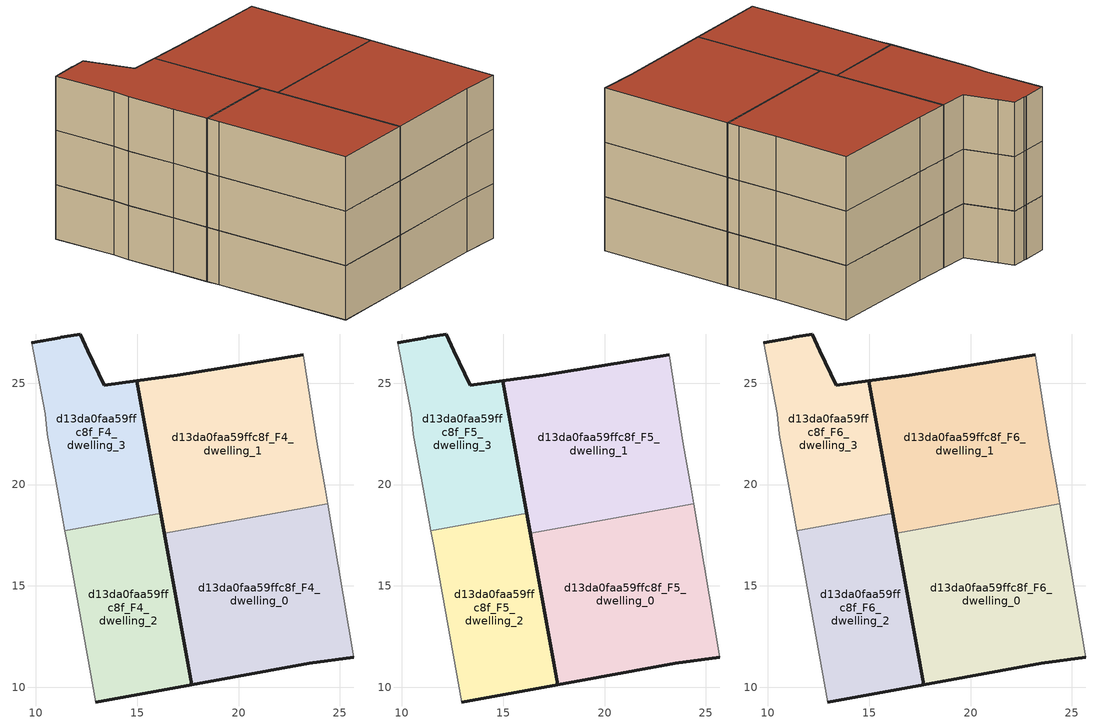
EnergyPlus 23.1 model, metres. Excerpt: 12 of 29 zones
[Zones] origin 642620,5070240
d13da0faa59ffc8f_F4_dwelling_0
 floor to d13da0faa59ffc8f_F3_dwelling_0 (EU_floor_Construction): 25.68,11.48 24.41,19.05 16.35,17.6 17.69,10.13 23.48,11.18 z12
 wall outside (EU_wall_Construction): 25.68,11.48 23.48,11.18 17.69,10.13 16.35,17.6 z12:15
 wall adiabatic (EU_wall_Construction): 24.41,19.05 25.68,11.48 z12:15
 wall to d13da0faa59ffc8f_F4_dwelling_1 (EU_wall_Construction): 16.35,17.6 24.41,19.05 z12:15
d13da0faa59ffc8f_F4_dwelling_1
 floor to d13da0faa59ffc8f_F3_dwelling_1 (EU_floor_Construction): 24.41,19.05 24.28,19.79 23.88,21.99 23.18,26.39 16.98,25.39 14.99,25.12 16.35,17.6 z12
 wall outside (EU_wall_Construction): 16.35,17.6 14.99,25.12 16.98,25.39 23.18,26.39 z12:15
 wall adiabatic (EU_wall_Construction): 23.18,26.39 23.88,21.99 24.28,19.79 24.41,19.05 z12:15
d13da0faa59ffc8f_F4_dwelling_2
 floor to d13da0faa59ffc8f_F3_dwelling_2 (EU_floor_Construction): 17.69,10.13 16.17,18.58 11.44,17.73 11.57,16.99 12.97,9.28 z12
 wall outside (EU_wall_Construction): 16.17,18.58 17.69,10.13 12.97,9.28 z12:15
 wall adiabatic (EU_wall_Construction): 12.97,9.28 11.57,16.99 11.44,17.73 z12:15
 wall to d13da0faa59ffc8f_F4_dwelling_3 (EU_wall_Construction): 11.44,17.73 16.17,18.58 z12:15
d13da0faa59ffc8f_F4_dwelling_3
 floor to d13da0faa59ffc8f_F3_dwelling_3 (EU_floor_Construction): 16.17,18.58 14.99,25.12 13.38,24.89 12.58,26.59 12.57,26.59 12.19,27.42 11.41,27.28 11.23,27.25 11.22,27.25 9.8,26.99 10.47,23.49 10.57,22.49 11.07,19.79 11.44,17.73 z12
 wall outside (EU_wall_Construction): 9.81,26.99 11.22,27.25 11.23,27.25 11.41,27.28 12.19,27.42 12.57,26.59 12.58,26.59 13.38,24.89 14.99,25.12 16.17,18.58 z12:15
 wall adiabatic (EU_wall_Construction): 11.44,17.73 11.07,19.79 10.57,22.49 10.47,23.49 9.81,26.99 z12:15
d13da0faa59ffc8f_F5_dwelling_0
 floor to d13da0faa59ffc8f_F4_dwelling_0 (EU_floor_Construction): 25.68,11.48 24.41,19.05 16.35,17.6 17.69,10.13 23.48,11.18 z15
 wall outside (EU_wall_Construction): 25.68,11.48 23.48,11.18 17.69,10.13 16.35,17.6 z15:18
 wall adiabatic (EU_wall_Construction): 24.41,19.05 25.68,11.48 z15:18
 wall to d13da0faa59ffc8f_F5_dwelling_1 (EU_wall_Construction): 16.35,17.6 24.41,19.05 z15:18
d13da0faa59ffc8f_F5_dwelling_1
 floor to d13da0faa59ffc8f_F4_dwelling_1 (EU_floor_Construction): 24.41,19.05 24.28,19.79 23.88,21.99 23.18,26.39 16.98,25.39 14.99,25.12 16.35,17.6 z15
 wall outside (EU_wall_Construction): 16.35,17.6 14.99,25.12 16.98,25.39 23.18,26.39 z15:18
 wall adiabatic (EU_wall_Construction): 23.18,26.39 23.88,21.99 24.28,19.79 24.41,19.05 z15:18
d13da0faa59ffc8f_F5_dwelling_2
 floor to d13da0faa59ffc8f_F4_dwelling_2 (EU_floor_Construction): 17.69,10.13 16.17,18.58 11.44,17.73 11.57,16.99 12.97,9.28 z15
 wall outside (EU_wall_Construction): 16.17,18.58 17.69,10.13 12.97,9.28 z15:18
 wall adiabatic (EU_wall_Construction): 12.97,9.28 11.57,16.99 11.44,17.73 z15:18
 wall to d13da0faa59ffc8f_F5_dwelling_3 (EU_wall_Construction): 11.44,17.73 16.17,18.58 z15:18
d13da0faa59ffc8f_F5_dwelling_3
 floor to d13da0faa59ffc8f_F4_dwelling_3 (EU_floor_Construction): 16.17,18.58 14.99,25.12 13.38,24.89 12.58,26.59 12.57,26.59 12.19,27.42 11.41,27.28 11.23,27.25 11.22,27.25 9.8,26.99 10.47,23.49 10.57,22.49 11.07,19.79 11.44,17.73 z15
 wall outside (EU_wall_Construction): 9.81,26.99 11.22,27.25 11.23,27.25 11.41,27.28 12.19,27.42 12.57,26.59 12.58,26.59 13.38,24.89 14.99,25.12 16.17,18.58 z15:18
 wall adiabatic (EU_wall_Construction): 11.44,17.73 11.07,19.79 10.57,22.49 10.47,23.49 9.81,26.99 z15:18
d13da0faa59ffc8f_F6_dwelling_0
 floor to d13da0faa59ffc8f_F5_dwelling_0 (EU_floor_Construction): 25.68,11.48 24.41,19.05 16.35,17.6 17.69,10.13 23.48,11.18 z18
 wall outside (EU_wall_Construction): 25.68,11.48 23.48,11.18 17.69,10.13 16.35,17.6 z18:21
 wall adiabatic (EU_wall_Construction): 24.41,19.05 25.68,11.48 z18:21
 wall to d13da0faa59ffc8f_F6_dwelling_1 (EU_wall_Construction): 16.35,17.6 24.41,19.05 z18:21
 roof outside (EU_roof_Construction): 24.41,19.05 25.68,11.48 23.48,11.18 17.69,10.13 16.35,17.6 z21
d13da0faa59ffc8f_F6_dwelling_1
 floor to d13da0faa59ffc8f_F5_dwelling_1 (EU_floor_Construction): 24.41,19.05 24.28,19.79 23.88,21.99 23.18,26.39 16.98,25.39 14.99,25.12 16.35,17.6 z18
 wall outside (EU_wall_Construction): 16.35,17.6 14.99,25.12 16.98,25.39 23.18,26.39 z18:21
 wall adiabatic (EU_wall_Construction): 23.18,26.39 23.88,21.99 24.28,19.79 24.41,19.05 z18:21
 roof outside (EU_roof_Construction): 23.18,26.39 23.88,21.99 24.28,19.79 24.41,19.05 16.35,17.6 14.99,25.12 16.98,25.39 z21
d13da0faa59ffc8f_F6_dwelling_2
 floor to d13da0faa59ffc8f_F5_dwelling_2 (EU_floor_Construction): 17.69,10.13 16.17,18.58 11.44,17.73 11.57,16.99 12.97,9.28 z18
 wall outside (EU_wall_Construction): 16.17,18.58 17.69,10.13 12.97,9.28 z18:21
 wall adiabatic (EU_wall_Construction): 12.97,9.28 11.57,16.99 11.44,17.73 z18:21
 wall to d13da0faa59ffc8f_F6_dwelling_3 (EU_wall_Construction): 11.44,17.73 16.17,18.58 z18:21
 roof outside (EU_roof_Construction): 16.17,18.58 17.69,10.13 12.97,9.28 11.57,16.99 11.44,17.73 z21
d13da0faa59ffc8f_F6_dwelling_3
 floor to d13da0faa59ffc8f_F5_dwelling_3 (EU_floor_Construction): 16.17,18.58 14.99,25.12 13.38,24.89 12.58,26.59 12.57,26.59 12.19,27.42 11.41,27.28 11.23,27.25 11.22,27.25 9.8,26.99 10.47,23.49 10.57,22.49 11.07,19.79 11.44,17.73 z18
 wall outside (EU_wall_Construction): 9.81,26.99 11.22,27.25 11.23,27.25 11.41,27.28 12.19,27.42 12.57,26.59 12.58,26.59 13.38,24.89 14.99,25.12 16.17,18.58 z18:21
 wall adiabatic (EU_wall_Construction): 11.44,17.73 11.07,19.79 10.57,22.49 10.47,23.49 9.81,26.99 z18:21
 roof outside (EU_roof_Construction): 14.99,25.12 16.17,18.58 11.44,17.73 11.07,19.79 10.57,22.49 10.47,23.49 9.81,26.99 11.22,27.25 11.23,27.25 11.41,27.28 12.19,27.42 12.57,26.59 12.58,26.59 13.38,24.89 z21
[Building]
EU S2 Campaign: North Axis=0; Terrain=City; Solar Distribution=FullExterior
[Site:Location]
Lyon-Bron: Latitude=45.75; Longitude=5; Time Zone=1; Elevation=198
[SizingPeriod:WeatherFileDays]
AnnualSizingPeriod: Begin Month=1; Begin Day of Month=1; End Month=12; End Day of Month=31; Day of Week for Start Day=Monday; Use Weather File Daylight Saving Period=No; Use Weather File Rain and Snow Indicators=No
[MATERIAL]
EU_InternalMass_Material: Roughness=MediumRough; Thickness=0.1; Conductivity=1; Density=1800; Specific Heat=900; Thermal Absorptance=0.9; Solar Absorptance=0.7; Visible Absorptance=0.7
[MATERIAL:NOMASS] Roughness=MediumRough; Thermal Absorptance=0.9; Solar Absorptance=0.7; Visible Absorptance=0.7
Name | Thermal Resistance
EU_wall_NoMass | 0.776494
EU_roof_NoMass | 0.486893
EU_floor_NoMass | 0.421597
[CONSTRUCTION]
EU_wall_Construction: EU_wall_NoMass
EU_roof_Construction: EU_roof_NoMass
EU_floor_Construction: EU_floor_NoMass
EU_InternalMass_Construction: EU_InternalMass_Material
[ZONE] Type=1; Multiplier=1; Ceiling Height=autocalculate; Floor Area=autocalculate; Part of Total Floor Area=Yes
Name | Volume
d13da0faa59ffc8f_F4_dwelling_0; d13da0faa59ffc8f_F5_dwelling_0; d13da0faa59ffc8f_F6_dwelling_0 | 185.6
d13da0faa59ffc8f_F4_dwelling_1; d13da0faa59ffc8f_F5_dwelling_1; d13da0faa59ffc8f_F6_dwelling_1 | 185.589
d13da0faa59ffc8f_F4_dwelling_2; d13da0faa59ffc8f_F5_dwelling_2; d13da0faa59ffc8f_F6_dwelling_2 | 123.739
d13da0faa59ffc8f_F4_dwelling_3; d13da0faa59ffc8f_F5_dwelling_3; d13da0faa59ffc8f_F6_dwelling_3 | 118.653
[INTERNALMASS] Construction=EU_InternalMass_Construction
Name | Zone or ZoneList | Surface Area
d13da0faa59ffc8f_F4_dwelling_0_EU_InternalMass | d13da0faa59ffc8f_F4_dwelling_0 | 82.4863
d13da0faa59ffc8f_F4_dwelling_1_EU_InternalMass | d13da0faa59ffc8f_F4_dwelling_1 | 82.4884
d13da0faa59ffc8f_F4_dwelling_2_EU_InternalMass | d13da0faa59ffc8f_F4_dwelling_2 | 41.2493
d13da0faa59ffc8f_F4_dwelling_3_EU_InternalMass | d13da0faa59ffc8f_F4_dwelling_3 | 41.2503
d13da0faa59ffc8f_F5_dwelling_0_EU_InternalMass | d13da0faa59ffc8f_F5_dwelling_0 | 82.4863
d13da0faa59ffc8f_F5_dwelling_1_EU_InternalMass | d13da0faa59ffc8f_F5_dwelling_1 | 82.4884
d13da0faa59ffc8f_F5_dwelling_2_EU_InternalMass | d13da0faa59ffc8f_F5_dwelling_2 | 41.2493
d13da0faa59ffc8f_F5_dwelling_3_EU_InternalMass | d13da0faa59ffc8f_F5_dwelling_3 | 41.2503
d13da0faa59ffc8f_F6_dwelling_0_EU_InternalMass | d13da0faa59ffc8f_F6_dwelling_0 | 82.4863
d13da0faa59ffc8f_F6_dwelling_1_EU_InternalMass | d13da0faa59ffc8f_F6_dwelling_1 | 82.4884
d13da0faa59ffc8f_F6_dwelling_2_EU_InternalMass | d13da0faa59ffc8f_F6_dwelling_2 | 41.2493
d13da0faa59ffc8f_F6_dwelling_3_EU_InternalMass | d13da0faa59ffc8f_F6_dwelling_3 | 41.2503
[OTHEREQUIPMENT] Fuel Type=Electricity; Design Level Calculation Method=Watts/Area; Power per Zone Floor Area=1; Fraction Latent=0; Fraction Radiant=0; Fraction Lost=0; Carbon Dioxide Generation Rate=0; EndUse Subcategory=EU_Step8_InternalGains
Name | Zone or ZoneList or Space or SpaceList | Schedule
EU_Step8_InternalGain_d13da0faa59ffc8f_F4_dwelling_0_f000 | d13da0faa59ffc8f_F4_dwelling_0 | EU_Step8_GainSchedule_d13da0faa59ffc8f_F4_dwelling_0_f000
EU_Step8_InternalGain_d13da0faa59ffc8f_F4_dwelling_1_f000 | d13da0faa59ffc8f_F4_dwelling_1 | EU_Step8_GainSchedule_d13da0faa59ffc8f_F4_dwelling_1_f000
EU_Step8_InternalGain_d13da0faa59ffc8f_F4_dwelling_2_f000 | d13da0faa59ffc8f_F4_dwelling_2 | EU_Step8_GainSchedule_d13da0faa59ffc8f_F4_dwelling_2_f000
EU_Step8_InternalGain_d13da0faa59ffc8f_F4_dwelling_3_f000 | d13da0faa59ffc8f_F4_dwelling_3 | EU_Step8_GainSchedule_d13da0faa59ffc8f_F4_dwelling_3_f000
EU_Step8_InternalGain_d13da0faa59ffc8f_F5_dwelling_0_f000 | d13da0faa59ffc8f_F5_dwelling_0 | EU_Step8_GainSchedule_d13da0faa59ffc8f_F5_dwelling_0_f000
EU_Step8_InternalGain_d13da0faa59ffc8f_F5_dwelling_1_f000 | d13da0faa59ffc8f_F5_dwelling_1 | EU_Step8_GainSchedule_d13da0faa59ffc8f_F5_dwelling_1_f000
EU_Step8_InternalGain_d13da0faa59ffc8f_F5_dwelling_2_f000 | d13da0faa59ffc8f_F5_dwelling_2 | EU_Step8_GainSchedule_d13da0faa59ffc8f_F5_dwelling_2_f000
EU_Step8_InternalGain_d13da0faa59ffc8f_F5_dwelling_3_f000 | d13da0faa59ffc8f_F5_dwelling_3 | EU_Step8_GainSchedule_d13da0faa59ffc8f_F5_dwelling_3_f000
EU_Step8_InternalGain_d13da0faa59ffc8f_F6_dwelling_0_f000 | d13da0faa59ffc8f_F6_dwelling_0 | EU_Step8_GainSchedule_d13da0faa59ffc8f_F6_dwelling_0_f000
EU_Step8_InternalGain_d13da0faa59ffc8f_F6_dwelling_1_f000 | d13da0faa59ffc8f_F6_dwelling_1 | EU_Step8_GainSchedule_d13da0faa59ffc8f_F6_dwelling_1_f000
EU_Step8_InternalGain_d13da0faa59ffc8f_F6_dwelling_2_f000 | d13da0faa59ffc8f_F6_dwelling_2 | EU_Step8_GainSchedule_d13da0faa59ffc8f_F6_dwelling_2_f000
EU_Step8_InternalGain_d13da0faa59ffc8f_F6_dwelling_3_f000 | d13da0faa59ffc8f_F6_dwelling_3 | EU_Step8_GainSchedule_d13da0faa59ffc8f_F6_dwelling_3_f000
[ZONEVENTILATION:DESIGNFLOWRATE] Schedule=EU_AlwaysOn; Design Flow Rate Calculation Method=AirChanges/Hour; Air Changes per Hour=0.693814; Ventilation Type=Natural; Fan Pressure Rise=0; Fan Total Efficiency=1; Constant Term Coefficient=1; Temperature Term Coefficient=0; Velocity Term Coefficient=0; Velocity Squared Term Coefficient=0; Minimum Indoor Temperature=-100; Maximum Indoor Temperature=100; Delta Temperature=-100; Minimum Outdoor Temperature=-100; Maximum Outdoor Temperature=100; Maximum Wind Speed=40
Name | Zone or ZoneList or Space or SpaceList
EU_ConstantAir_d13da0faa59ffc8f_F4_dwelling_0 | d13da0faa59ffc8f_F4_dwelling_0
EU_ConstantAir_d13da0faa59ffc8f_F4_dwelling_1 | d13da0faa59ffc8f_F4_dwelling_1
EU_ConstantAir_d13da0faa59ffc8f_F4_dwelling_2 | d13da0faa59ffc8f_F4_dwelling_2
EU_ConstantAir_d13da0faa59ffc8f_F4_dwelling_3 | d13da0faa59ffc8f_F4_dwelling_3
EU_ConstantAir_d13da0faa59ffc8f_F5_dwelling_0 | d13da0faa59ffc8f_F5_dwelling_0
EU_ConstantAir_d13da0faa59ffc8f_F5_dwelling_1 | d13da0faa59ffc8f_F5_dwelling_1
EU_ConstantAir_d13da0faa59ffc8f_F5_dwelling_2 | d13da0faa59ffc8f_F5_dwelling_2
EU_ConstantAir_d13da0faa59ffc8f_F5_dwelling_3 | d13da0faa59ffc8f_F5_dwelling_3
EU_ConstantAir_d13da0faa59ffc8f_F6_dwelling_0 | d13da0faa59ffc8f_F6_dwelling_0
EU_ConstantAir_d13da0faa59ffc8f_F6_dwelling_1 | d13da0faa59ffc8f_F6_dwelling_1
EU_ConstantAir_d13da0faa59ffc8f_F6_dwelling_2 | d13da0faa59ffc8f_F6_dwelling_2
EU_ConstantAir_d13da0faa59ffc8f_F6_dwelling_3 | d13da0faa59ffc8f_F6_dwelling_3
[HVACTEMPLATE:THERMOSTAT] Constant Heating Setpoint=20; Constant Cooling Setpoint=50
EU_HeatOnly_d13da0faa59ffc8f_F5_dwelling_0; EU_HeatOnly_d13da0faa59ffc8f_F5_dwelling_1; EU_HeatOnly_d13da0faa59ffc8f_F5_dwelling_2; EU_HeatOnly_d13da0faa59ffc8f_F5_dwelling_3; EU_HeatOnly_d13da0faa59ffc8f_F6_dwelling_0; EU_HeatOnly_d13da0faa59ffc8f_F6_dwelling_1; EU_HeatOnly_d13da0faa59ffc8f_F6_dwelling_2; EU_HeatOnly_d13da0faa59ffc8f_F6_dwelling_3
[HVACTEMPLATE:ZONE:IDEALLOADSAIRSYSTEM] System Availability Schedule=EU_AlwaysOn; Maximum Heating Supply Air Temperature=50; Minimum Cooling Supply Air Temperature=13; Maximum Heating Supply Air Humidity Ratio=0.0156; Minimum Cooling Supply Air Humidity Ratio=0.0077; Heating Limit=NoLimit; Cooling Limit=NoLimit; Heating Availability Schedule=EU_AlwaysOn; Cooling Availability Schedule=EU_CoolingOff; Dehumidification Control Type=ConstantSensibleHeatRatio; Cooling Sensible Heat Ratio=0.7; Dehumidification Setpoint=60; Humidification Control Type=None; Humidification Setpoint=30; Outdoor Air Method=None; Outdoor Air Flow Rate per Person=0.00944; Outdoor Air Flow Rate per Zone Floor Area=0; Outdoor Air Flow Rate per Zone=0; Demand Controlled Ventilation Type=None; Outdoor Air Economizer Type=NoEconomizer; Heat Recovery Type=None; Sensible Heat Recovery Effectiveness=0.7; Latent Heat Recovery Effectiveness=0.65
Name | Template Thermostat
d13da0faa59ffc8f_F4_dwelling_0 | EU_HeatOnly_d13da0faa59ffc8f_F4_dwelling_0
d13da0faa59ffc8f_F4_dwelling_1 | EU_HeatOnly_d13da0faa59ffc8f_F4_dwelling_1
d13da0faa59ffc8f_F4_dwelling_2 | EU_HeatOnly_d13da0faa59ffc8f_F4_dwelling_2
d13da0faa59ffc8f_F4_dwelling_3 | EU_HeatOnly_d13da0faa59ffc8f_F4_dwelling_3
d13da0faa59ffc8f_F5_dwelling_0 | EU_HeatOnly_d13da0faa59ffc8f_F5_dwelling_0
d13da0faa59ffc8f_F5_dwelling_1 | EU_HeatOnly_d13da0faa59ffc8f_F5_dwelling_1
d13da0faa59ffc8f_F5_dwelling_2 | EU_HeatOnly_d13da0faa59ffc8f_F5_dwelling_2
d13da0faa59ffc8f_F5_dwelling_3 | EU_HeatOnly_d13da0faa59ffc8f_F5_dwelling_3
d13da0faa59ffc8f_F6_dwelling_0 | EU_HeatOnly_d13da0faa59ffc8f_F6_dwelling_0
d13da0faa59ffc8f_F6_dwelling_1 | EU_HeatOnly_d13da0faa59ffc8f_F6_dwelling_1
d13da0faa59ffc8f_F6_dwelling_2 | EU_HeatOnly_d13da0faa59ffc8f_F6_dwelling_2
d13da0faa59ffc8f_F6_dwelling_3 | EU_HeatOnly_d13da0faa59ffc8f_F6_dwelling_3
[SIZING:ZONE] Zone Cooling Design Supply Air Temperature Input Method=SupplyAirTemperature; Zone Cooling Design Supply Air Temperature=13; Zone Heating Design Supply Air Temperature Input Method=SupplyAirTemperature; Zone Heating Design Supply Air Temperature=50; Zone Cooling Design Supply Air Humidity Ratio=0.008; Zone Heating Design Supply Air Humidity Ratio=0.008; Cooling Design Air Flow Method=DesignDay; Cooling Design Air Flow Rate=0; Cooling Minimum Air Flow per Zone Floor Area=0.000762; Cooling Minimum Air Flow=0; Cooling Minimum Air Flow Fraction=0.2; Heating Design Air Flow Method=DesignDay; Heating Design Air Flow Rate=0; Heating Maximum Air Flow per Zone Floor Area=0.002032; Heating Maximum Air Flow=0.141576; Heating Maximum Air Flow Fraction=0.3; Account for Dedicated Outdoor Air System=No; Dedicated Outdoor Air System Control Strategy=NeutralSupplyAir; Dedicated Outdoor Air Low Setpoint Temperature for Design=autosize; Dedicated Outdoor Air High Setpoint Temperature for Design=autosize; Zone Load Sizing Method=Sensible Load Only No Latent Load; Zone Latent Cooling Design Supply Air Humidity Ratio Input Method=HumidityRatioDifference; Zone Cooling Design Supply Air Humidity Ratio Difference=0.005; Zone Latent Heating Design Supply Air Humidity Ratio Input Method=HumidityRatioDifference; Zone Humidification Design Supply Air Humidity Ratio Difference=0.005
d13da0faa59ffc8f_F4_dwelling_0; d13da0faa59ffc8f_F4_dwelling_1; d13da0faa59ffc8f_F4_dwelling_2; d13da0faa59ffc8f_F4_dwelling_3; d13da0faa59ffc8f_F5_dwelling_0; d13da0faa59ffc8f_F5_dwelling_1; d13da0faa59ffc8f_F5_dwelling_2; d13da0faa59ffc8f_F5_dwelling_3; d13da0faa59ffc8f_F6_dwelling_0; d13da0faa59ffc8f_F6_dwelling_1; d13da0faa59ffc8f_F6_dwelling_2; d13da0faa59ffc8f_F6_dwelling_3
[SCHEDULE:CONSTANT]
Name | Hourly Value
EU_AlwaysOn | 1
EU_CoolingOff | 0
[SCHEDULE:FILE] Column Number=1; Rows to Skip at Top=0; Number of Hours of Data=8760; Column Separator=Comma; Interpolate to Timestep=No; Minutes per Item=60; Adjust Schedule for Daylight Savings=Yes
Name | File
EU_Step8_GainSchedule_d13da0faa59ffc8f_F4_dwelling_0_f000 | ../../schedules/d13da0faa59ffc8f/d13da0faa59ffc8f_F4_dwelling_0_f000_gain.csv
EU_Step8_GainSchedule_d13da0faa59ffc8f_F4_dwelling_1_f000 | ../../schedules/d13da0faa59ffc8f/d13da0faa59ffc8f_F4_dwelling_1_f000_gain.csv
EU_Step8_GainSchedule_d13da0faa59ffc8f_F4_dwelling_2_f000 | ../../schedules/d13da0faa59ffc8f/d13da0faa59ffc8f_F4_dwelling_2_f000_gain.csv
EU_Step8_GainSchedule_d13da0faa59ffc8f_F4_dwelling_3_f000 | ../../schedules/d13da0faa59ffc8f/d13da0faa59ffc8f_F4_dwelling_3_f000_gain.csv
EU_Step8_GainSchedule_d13da0faa59ffc8f_F5_dwelling_0_f000 | ../../schedules/d13da0faa59ffc8f/d13da0faa59ffc8f_F5_dwelling_0_f000_gain.csv
EU_Step8_GainSchedule_d13da0faa59ffc8f_F5_dwelling_1_f000 | ../../schedules/d13da0faa59ffc8f/d13da0faa59ffc8f_F5_dwelling_1_f000_gain.csv
EU_Step8_GainSchedule_d13da0faa59ffc8f_F5_dwelling_2_f000 | ../../schedules/d13da0faa59ffc8f/d13da0faa59ffc8f_F5_dwelling_2_f000_gain.csv
EU_Step8_GainSchedule_d13da0faa59ffc8f_F5_dwelling_3_f000 | ../../schedules/d13da0faa59ffc8f/d13da0faa59ffc8f_F5_dwelling_3_f000_gain.csv
EU_Step8_GainSchedule_d13da0faa59ffc8f_F6_dwelling_0_f000 | ../../schedules/d13da0faa59ffc8f/d13da0faa59ffc8f_F6_dwelling_0_f000_gain.csv
EU_Step8_GainSchedule_d13da0faa59ffc8f_F6_dwelling_1_f000 | ../../schedules/d13da0faa59ffc8f/d13da0faa59ffc8f_F6_dwelling_1_f000_gain.csv
EU_Step8_GainSchedule_d13da0faa59ffc8f_F6_dwelling_2_f000 | ../../schedules/d13da0faa59ffc8f/d13da0faa59ffc8f_F6_dwelling_2_f000_gain.csv
EU_Step8_GainSchedule_d13da0faa59ffc8f_F6_dwelling_3_f000 | ../../schedules/d13da0faa59ffc8f/d13da0faa59ffc8f_F6_dwelling_3_f000_gain.csv
